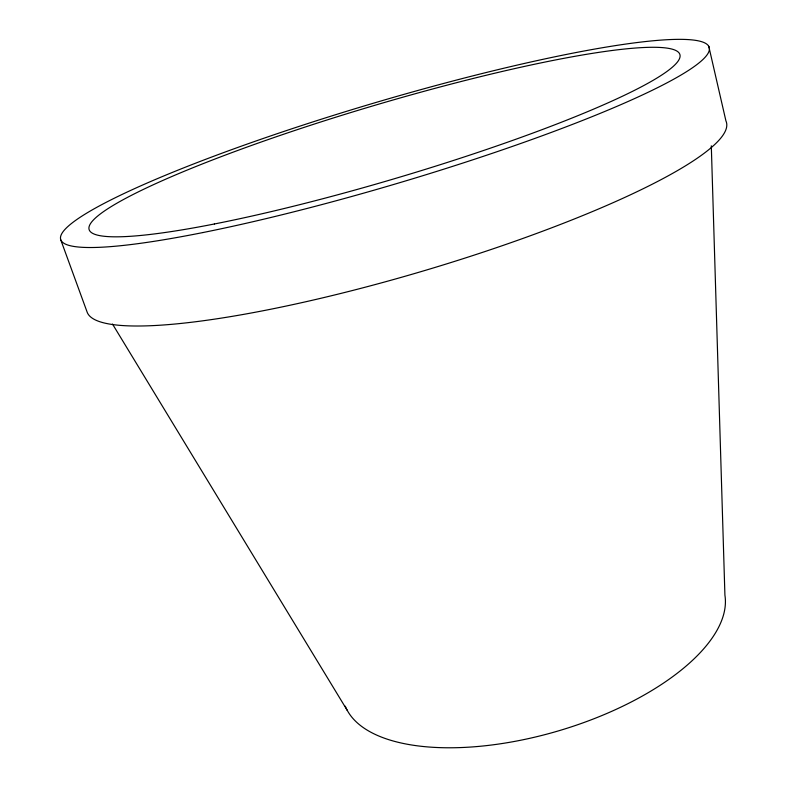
<?xml version="1.0" encoding="UTF-8"?>
<svg xmlns="http://www.w3.org/2000/svg" width="787" height="787" viewBox="0 0 787 787"><rect width="100%" height="100%" fill="white"/><g stroke="black" fill="none" stroke-linecap="round" stroke-linejoin="round"><path stroke-width="1.18" d="M112.511 324.067L347.293 710.445M60.796 239.927L87.209 312.311A333.452 56.585 -16.5 0 0 428.718 269.341A333.452 56.585 -16.5 0 0 725.929 120.913L708.782 46.344M711.3 145.821L724.916 595.179A198.019 87.937 -16.5 0 1 557.383 731.192A198.019 87.937 -16.5 0 1 345.277 706.175M214.398 223.98A308.051 37.973 -16.5 0 0 678.896 59.842A308.051 37.973 -16.5 0 0 260.261 142.339A308.051 37.973 -16.5 0 0 214.398 223.98M202.987 232.539A338.213 41.839 -16.5 0 0 708.595 52.276A338.213 41.839 -16.5 0 0 243.203 145.497A338.213 41.839 -16.5 0 0 202.987 232.539"/></g></svg>
